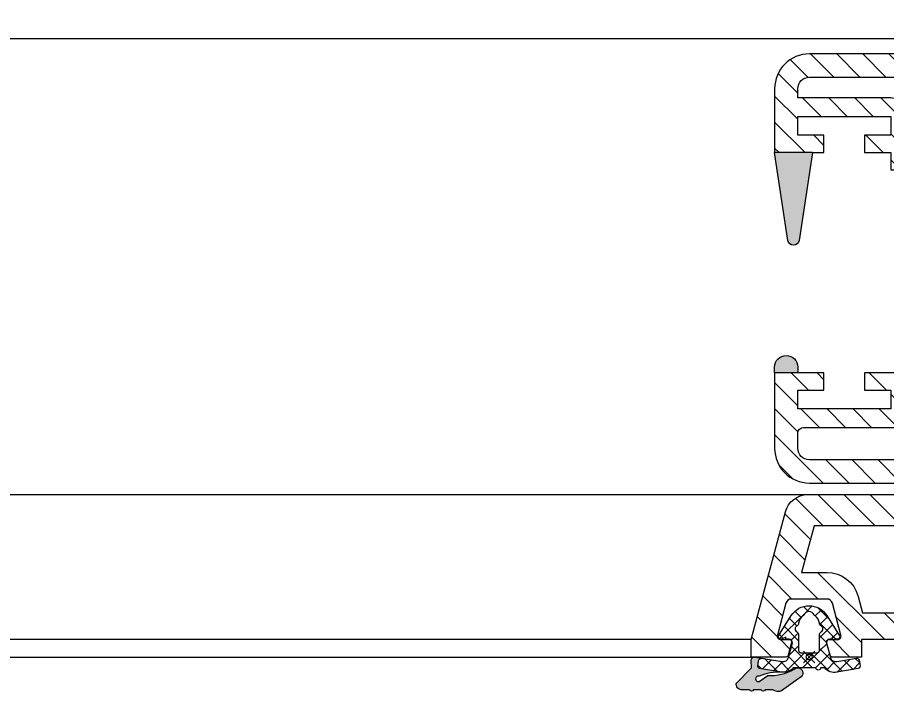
# Model space of a CAD drawing. Header units: millimetres. Extents: x -20000 to 230000, y -17405 to 25402.
# Drawn here: x 75239.8 to 75314.7, y -5912.1 to -5853.9 of the extents above; entities that cross this region are included whole.
import ezdxf

# ---------------------------------------------------------------- set-up
doc = ezdxf.new("R2010")
doc.units = ezdxf.units.MM
doc.header["$PDMODE"] = 35
doc.header["$PDSIZE"] = 0.5
doc.layers.get('0').update_dxf_attribs({"lineweight": 13})
doc.layers.get('Defpoints').update_dxf_attribs({"true_color": 0xc2a584})
doc.layers.add('0 - Invisible', color=43, linetype='Continuous', lineweight=0, plot=False)
doc.layers.add('1 - Joint', color=7, linetype='Continuous', lineweight=13)
doc.layers.add('1 - PVC', color=7, linetype='Continuous', lineweight=13)
doc.styles.add('Texte Poralu', font='tahomabd.ttf')
doc.dimstyles.new('30 - 1000', dxfattribs={"dimtxt": 10, "dimasz": 10, "dimexe": 5, "dimexo": 2.5, "dimgap": 5, "dimtad": 1, "dimdec": 1, "dimtxsty": 'Texte Poralu', "dimcen": 5, "dimazin": 0, "dimtfac": 1, "dimtdec": 1, "dimtmove": 0, "dimatfit": 3, "dimfxl": 1, "dimarcsym": 0})

# ---------------------------------------------------------------- blocks, each defined once
blk = doc.blocks.new('*U293')
at = {"layer": '1 - Joint', "linetype": 'ByBlock'}
blk.add_hatch(color=256, dxfattribs=at).paths.add_polyline_path([(2.837325350334595, 3.139991519083196), (2.837230218505284, 3.783950421553527, 0.5773502691894579), (2.837179043450761, 4.130360579289117), (2.837082144486431, 4.786281435543059, 0.5773502691909409), (2.837030969431908, 5.132691593276831), (2.836925737877665, 5.845016760584257, 0.4193348017584231), (2.27370869603874, 6.282638477367072), (0.9436061346323195, 4.973423669500335), (0.3123396824385063, 5.000109868433356, 0.4776593921746675), (0.003963884089444891, 4.649794824750643), (0.1108990051861845, 4.024656032906933, -0.406954113261026), (0.3554536081701379, 4.364833528126837), (0.7494759464625539, 4.434306012226443, -0.4186793779256662), (0.9816712415331502, 4.269069366799158), (1.304053628361999, 2.355574123706901, -0.1252863138081158), (1.658837343635242, 4.297025540807226, -1.387029410552403), (2.110892919166418, 4.301161987306841), (1.585120378506418, 3.56910120961038, -0.153630631233487), (1.052299900505204, 1.300656256895308, 0.167658565838902), (0.9341191521853036, 1.032052687149189), (0.9341191521853036, 0.9581185570023079, 0.7449870863440491), (1.777665545088894, 0.7801199396617445), (2.905789576016105, 2.370638600377788, 0.2506215972346258)])
h = blk.add_hatch(dxfattribs=at)
h.set_pattern_fill('ANSI37', color=256, scale=0.25, style=0)
h.set_pattern_definition([(45, (0, 0), (-0.561266007566822, 0.5612660075668221), []), (135, (0, 0), (-0.5612660075668221, -0.561266007566822), [])])
h.paths.add_polyline_path([(0.9341191521853036, 0.9581185570023079, -0.04115551601890488), (0.9341191521853036, 1.032052687149189), (0.9341191521853036, 1.363633654231307, 0.2771051803063581), (1.304053628362454, 2.355574123705082), (0.981165421449078, 4.272071653411331, 0.4142135623735269), (0.7494759464620991, 4.434306012226443), (0.3554536081701379, 4.364833528126837, 0.4069541132610259), (0.1108990051861845, 4.024656032906933), (0.3987534679972673, 2.341869411793596, -0.388878731853411), (0.0357591140418666, 1.772082409815994), (-1.225078089887574, 1.434242099237963, -0.4142135623730951), (-1.525078089887756, 1.734242099237236), (-1.525078089887756, 2.010642202159943), (-1.714314720503807, 2.010642202159943), (-1.543816532480377, 2.376276746312215, 0.1095178116833867), (-1.525078089887301, 2.460800398659558, 0.414213562372962), (-1.725078089887574, 2.660800398660286, 0.1408717361745996), (-1.831281991344894, 2.63027231761771), (-3.57761294758302, 1.535889472777854, 0.2582714339693256), (-4.421777834461864, 0.01064220215994364, 0.2582714339694442), (-3.577612947582566, -1.514605068457967), (-1.83128199134535, -2.608987913296005, 0.1408717361754908), (-1.725078089887575, -2.639515994340399, 0.4142135623730951), (-1.525078089887757, -2.439515994339672, 0.1095178116837978), (-1.543816532480378, -2.354992341990509), (-1.714314720503808, -1.989357797840057), (-1.525078089887757, -1.989357797840057), (-1.525078089887757, -1.789357797841148, -0.414213562373428), (-1.22507808988712, -1.489357797840057), (0.03575911404186594, -1.827198108418088, -0.3888787318534718), (0.3987534679972664, -2.39698511039569), (0.1041466368151297, -4.067783476015393, 0.04366094290853437), (0.1011081874175936, -4.102513111547523, 0.3639702342659416), (0.2663785518843717, -4.299474662149805), (0.758899242387087, -4.386319348443067, 0.03772682989310878), (0.7888898933433658, -4.389301645021987, 0.3706939118394439), (0.9905904285233184, -4.224087433374734), (1.314452114771029, -2.387376540084006, 0.2713813844121956), (0.9341191521853032, -1.342260662717308), (0.9341191521853032, -0.9891440048413644, 1), (0.9341191521853033, -0.5891440048399093)])
h.paths.add_polyline_path([(-0.3658808478144236, 0.7106422021588515), (-0.3658808478144239, -0.6893577978407847, -0.4142135623735945), (-0.5658808478146967, -0.8893577978415123), (-1.902162592191417, -0.889357797839693, 0.2679491924312639), (-2.16197021332664, -1.039357797841148, -0.2679491924311203), (-2.421777834462318, -1.189357797838965, -0.2713242461924865), (-2.683452612631299, -1.036076271353522, 0.2434314752799365), (-2.913794247934675, -0.8844355081109819, -0.2106048335014689), (-3.543891381010326, -0.5238521096653124, 0.1163404642471713), (-3.648952251402989, -0.434769724362922, -0.2819206211492917), (-3.921777834462318, 0.01064220215994355, -0.2819206211492656), (-3.648952251402989, 0.45605412868099, 0.1163404642473058), (-3.543891381010326, 0.5451365139851994, -0.2106048335014686), (-2.913794247934675, 0.9057199124308687, 0.2434314752799362), (-2.683452612631299, 1.057360675673408, -0.2713242461923491), (-2.421777834462318, 1.210642202160671, -0.2679491924311201), (-2.16197021332664, 1.060642202159216, 0.2679491924306129), (-1.902162592192326, 0.9106422021595794), (-0.5658808478142416, 0.9106422021595791, -0.4142135623730951)], flags=16)
at = {"layer": '0 - Invisible', "linetype": 'ByBlock'}
blk.add_point((0, 0), dxfattribs=at)
at = {"layer": '1 - Joint', "linetype": 'ByBlock'}
for points in [[(2.110892919166418, 4.301161987306841), (1.585120378506418, 3.56910120961038, -0.153630631233487), (1.052299900505204, 1.300656256895308, 1.132680330705248), (1.777665545088894, 0.7801199396617445), (2.905789576016105, 2.370638600377788, 0.2506215972346257), (2.837325350334595, 3.139991519083196), (2.837230218505284, 3.783950421553527, 0.577350269189458), (2.837179043450761, 4.130360579289117), (2.837082144486431, 4.786281435543059, 0.5773502691894251), (2.837030969431908, 5.132691593275012), (2.836925737877665, 5.845016760584257, 0.4193348017583478), (2.27370869603874, 6.282638477367072), (0.9436061346323195, 4.973423669500335), (0.3123396824385063, 5.000109868433356, 0.4776593921746676), (0.003963884089444891, 4.649794824750643), (0.3987534679972673, 2.341869411793596, -0.3888787318534825), (0.0357591140418666, 1.772082409815994), (-1.225078089887574, 1.434242099237963, -0.414213562373095), (-1.525078089887756, 1.734242099237236), (-1.525078089887756, 2.010642202159943), (-1.714314720503807, 2.010642202159943), (-1.543816532480377, 2.376276746312215, 0.1095178116833867), (-1.525078089887301, 2.460800398659558, 0.4142135623729619), (-1.725078089887574, 2.660800398660286, 0.1408717361754908), (-1.831281991345349, 2.63027231761771), (-3.57761294758302, 1.535889472777854, 0.2582714339693255), (-4.421777834461864, 0.01064220215994364, 0.2582714339693255), (-3.577612947583475, -1.514605068457967), (-1.83128199134535, -2.608987913296005, 0.1408717361754908), (-1.725078089887575, -2.639515994340399, 0.414213562373095), (-1.525078089887757, -2.439515994339672, 0.1095178116831429), (-1.543816532479923, -2.354992341990509), (-1.714314720503808, -1.989357797840057), (-1.525078089887757, -1.989357797840057), (-1.525078089887757, -1.789357797841148, -0.414213562373095), (-1.225078089887575, -1.489357797840057), (0.03575911404186594, -1.827198108418088, -0.3888787318534718), (0.3987534679972664, -2.39698511039569), (0.1041466368151297, -4.067783476015393, 0.04366094290853437), (0.1011081874175936, -4.102513111547523, 0.3639702342662791), (0.2663785518843717, -4.299474662149805), (0.758899242387087, -4.386319348443067, 0.03772682989310878), (0.7888898933433658, -4.389301645021987, 0.3706939118394439), (0.9905904285233184, -4.224087433374734), (1.314452114771029, -2.387376540084006, 0.2713813844121955), (0.9341191521853032, -1.342260662717308), (0.9341191521853032, -0.9891440048413644, 0.9999999999999999), (0.9341191521853033, -0.5891440048399093), (0.9341191521853036, 1.363633654231307, 0.277105180306966), (1.304053628361999, 2.355574123706901, -0.1252863138081164), (1.658837343635242, 4.297025540807226, -1.387029410552403)], [(-3.648952251402989, 0.45605412868099, 0.1163404642473058), (-3.543891381010326, 0.5451365139851994, -0.2106048335014686), (-2.913794247934675, 0.9057199124308687, 0.2434314752799362), (-2.683452612631299, 1.057360675673408, -0.2713242461923491), (-2.421777834462318, 1.210642202160671, -0.2679491924311201), (-2.16197021332664, 1.060642202159216, 0.2679491924311205), (-1.902162592191416, 0.9106422021595794), (-0.5658808478142416, 0.9106422021595791, -0.414213562373095), (-0.3658808478144236, 0.7106422021588515), (-0.3658808478144239, -0.6893577978407847, -0.414213562373095), (-0.565880847814242, -0.8893577978415123), (-1.902162592191417, -0.889357797839693, 0.2679491924312639), (-2.16197021332664, -1.039357797841148, -0.2679491924311203), (-2.421777834462318, -1.189357797838965, -0.2713242461924865), (-2.683452612631299, -1.036076271353522, 0.2434314752799365), (-2.913794247934675, -0.8844355081109819, -0.2106048335014689), (-3.543891381010326, -0.5238521096653124, 0.1163404642471713), (-3.648952251402989, -0.434769724362922, -0.2819206211492917), (-3.921777834462318, 0.01064220215994355, -0.2819206211492657)]]:
    blk.add_lwpolyline(points, format="xyb", close=True, dxfattribs=at)
blk.add_lwpolyline([(1.304053628361999, 2.355574123706901), (0.981165421449078, 4.272071653411331, 0.4142135623729482), (0.7494759464625539, 4.434306012226443), (0.3554536081701379, 4.364833528126837, 0.40695411326285), (0.1108990051861845, 4.024656032905114)], format="xyb", dxfattribs=at)
blk = doc.blocks.new('*U412')
at = {"layer": '1 - PVC'}
for p, q in [((15.11598111861784, 59.99999999999982), (595.884067017402, 59.99999999999301)), ((591.0000481360191, 47.49999999999306), (20.00000000000057, 47.49999999999977)), ((20.00000000000055, 45.99999999999976), (591.0000481360191, 45.99999999999306))]:
    blk.add_line(p, q, dxfattribs=at)
at = {"xscale": -1, "rotation": 89.99999999999937}
blk.add_blockref('*U293', (596.0000481360191, 45.99999999999311), dxfattribs=at)
blk = doc.blocks.new('Rehau - DL98')
at = {"layer": '1 - PVC', "linetype": 'ByBlock'}
h = blk.add_hatch(dxfattribs=at)
h.set_pattern_fill('ANSI31', color=256, scale=0.5, angle=270, style=0)
h.set_pattern_definition([(315, (98, 0), (1.122532015133644, 1.122532015133644), [])])
h.paths.add_polyline_path([(1.879529492071015, 37.82031643489609, 0.3966685553808879), (0, 35.8239480178454), (0, 0), (1.799999999988358, 0, 0.4689688986931894), (3.766506847430719, 2.364487062906846), (2.999999999985448, 6.499999999883585), (3, 14.99999999994179), (38, 15), (39.80000000000291, 15, 0.4689688986932354), (41.76650684743072, 17.36448706290685), (41, 21.5), (41, 22.5, -0.4142135623730951), (41.5, 23), (51.30000000000291, 23), (51.30000000000291, 16, 0.4142135623730951), (51.80000000000291, 15.5), (58.99999999998545, 15.5), (59, 18.20000000001164), (54.00000000001455, 18.20000000001164), (54.00000000001455, 23.20000000006985), (68, 23.20000000001164), (86.00000000001455, 23.20000000001164), (86.00000000001455, 18.20000000001164), (81.00000000001455, 18.20000000001164), (80.99999999998545, 15.5), (89.69999999999709, 15.5, 0.4142135623730951), (90.19999999999709, 16), (90.19999999999709, 20.5), (89.69999999999709, 20.5, -0.4142135623730951), (88.69999999999709, 21.5), (88.69999999999709, 22, -0.4142135623730951), (89.69999999999709, 23), (94.30000000000291, 23, -0.4142135623731307), (95, 22.29999999998836), (95.00000000001455, 21.5), (94.23349315256928, 17.36448706290685, 0.2850017038207022), (95, 15.40000000002328), (95, 15), (97.99999999998545, 15), (98, 25.90000000002328), (98, 66, 0.4142135623730951), (97, 67), (93, 67), (92.99999999998545, 64.29999999998836), (95.30000000000291, 64.29999999998836), (95.30000000000291, 60, -0.4142135623730951), (94.30000000000291, 59), (88.5, 59, -0.4142135623730951), (87.5, 60), (87.5, 60.5, -0.4142135623730951), (88.5, 61.5), (89, 61.5), (89, 67), (86.49999999998545, 67), (86.7624659905996, 64), (68.32562743491144, 62.5489893371705), (67.99999999998545, 62.22336190222995), (67.72188789721986, 62.50147400511196), (51.57845909573371, 61.23095860442845, -0.4374089726612938), (50.5, 62.22787593811518), (50.5, 77.5), (52, 77.5), (52, 80.00525588833261, 0.3394542588165427), (51.85176380905614, 80.19844105356606), (50.75176380902121, 80.49318516528001, 0.493145426031467), (50.5, 80.29999999998836), (50.5, 79.54999999998836, -0.4931454260510824), (50.12235428644635, 79.26022225210909), (47.37059047745424, 79.99755514250137, -0.3394542588633446), (47, 80.48051805567229), (47, 83.51948194432771, -0.3394542588633955), (47.37059047745424, 84.00244485749863), (50.1223542864609, 84.73977774789091, -0.4931454260917456), (50.5, 84.44999999995343), (50.5, 83.70000000001164, 0.4931454260900017), (50.75176380905032, 83.50681483471999), (51.85176380901248, 83.80155894643394, 0.3394542589447556), (52, 83.9947441117256), (52.00000000001455, 87.00000000005821), (50.49999999995634, 87.00000000005821), (39.48236190978787, 84.04783277120441, 0.3394542588633612), (38, 82.11598111863714), (38, 40)])
h.paths.add_polyline_path([(38, 37.29508844472002), (38, 17.70000000001164), (2.30000000000291, 17.70000000001164), (2.30000000000291, 35.14077809988521)], flags=16)
h.paths.add_polyline_path([(40, 37.413897450082, 0.327538221718526), (40.69999999999709, 38.3678366515087), (40.69999999998254, 41), (48.19999999999709, 41), (48.19999999999709, 25.70000000001164), (46.30000000000291, 25.70000000001164), (44, 25.70000000001164), (40, 25.70000000001164)], flags=16)
h.paths.add_polyline_path([(40.70000000001164, 43), (40.69999999999709, 67), (48.20000000001164, 67), (48.20000000001164, 43)], flags=16)
h.paths.add_polyline_path([(50.19999999999709, 57.56843380007194), (50.19999999999709, 57.95192733907606, -0.3913924554663752), (50.66077045215934, 58.45038600597763), (53.69999999999709, 58.68957855878398), (53.83241696543701, 58.70000000001164), (65.5, 59.61825869936729), (65.49999999998545, 56.89999999996508), (67, 56.90000000002328), (67, 59.73631125950487), (69, 59.89371467323508), (69, 56.90000000002328), (70.5, 56.89999999996508), (70.5, 60.01176723343087), (82, 60.91683686187025), (82.00000000001455, 56.89999999996508), (83.50000000001455, 56.90000000002328), (83.5, 61.03488942218246), (84.79999999998836, 61.13720164098777), (84.80000000000291, 60.5), (84.80000000000291, 60, 0.2288714561773755), (86, 57.27236366062425), (86, 25.90000000002328), (50.19999999999709, 25.90000000002328)], flags=16)
h.paths.add_polyline_path([(40.69999999999709, 69.00000000005821), (40.70000000001164, 81.5788522270741), (44.69999999999709, 82.65064899693243), (44.69999999999709, 80.48051805567229, 0.3394542588589886), (46.77530667366227, 77.77592574205482), (48.19999999999709, 77.39418031577952), (48.19999999999709, 69)], flags=16)
h.paths.add_polyline_path([(88.30000000000291, 43), (95.29999999998836, 42.99999999994179), (95.30000000000291, 25.70000000006985), (88.29999999998836, 25.70000000006985)], flags=16)
h.paths.add_polyline_path([(88.30000000001746, 45), (88.30000000000291, 56.29999999998836), (88.69999999999709, 56.29999999998836), (88.69999999999709, 55.5, 0.4142135623730951), (89.69999999999709, 54.5), (90.19999999998254, 54.5), (90.19999999999709, 56.30000000004657), (91.80000000001746, 56.30000000004657), (91.80000000000291, 54.5), (92.30000000000291, 54.5, 0.4142135623730951), (93.30000000000291, 55.5), (93.30000000000291, 56.29999999998836), (95.30000000000291, 56.29999999998836), (95.30000000000291, 45)], flags=16)
h.paths.add_polyline_path([(98.00000000001455, 15.00000000005821), (95, 15.00000000005821), (95, 0, 0.4142135623730951), (98, 3)], flags=17)
at = {"layer": '0 - Invisible'}
blk.add_point((52, 82), dxfattribs=at)
at = {"layer": '1 - PVC', "linetype": 'ByBlock'}
blk.add_lwpolyline([(50.5, 62.22787593817338), (50.5, 77.5), (52, 77.5), (52, 80.00525588833261, 0.3394542588632405), (51.85176380901248, 80.19844105356606), (50.75176380902121, 80.49318516528001, 0.493145426031467), (50.5, 80.29999999998836), (50.5, 79.54999999998836, -0.4931454260314353), (50.1223542864609, 79.26022225210909), (47.37059047745424, 79.99755514250137, -0.3394542588633447), (47, 80.48051805567229), (47, 83.51948194432771, -0.3394542588633955), (47.37059047745424, 84.00244485749863), (50.1223542864609, 84.73977774789091, -0.4931454260314429), (50.5, 84.45000000001164), (50.5, 83.70000000001164, 0.4931454260310607), (50.75176380902121, 83.50681483471999), (51.85176380901248, 83.80155894643394, 0.339454258863612), (52, 83.99474411166739), (52, 87), (50.5, 87), (39.48236190978787, 84.04783277120441, 0.3394542588633613), (38, 82.11598111863714), (38, 40)], format="xyb", dxfattribs=at)
blk.add_lwpolyline([(40.69999999999709, 69), (40.69999999999709, 81.5788522270741), (44.69999999999709, 82.65064899681602), (44.69999999999709, 80.48051805567229, 0.3394542588634359), (46.77530667372048, 77.77592574205482), (48.19999999999709, 77.39418031577952), (48.19999999999709, 69), (40.69999999999709, 69)], format="xyb", close=True, dxfattribs=at)
blk = doc.blocks.new('Rehau - Coulisse C3')
at = {"layer": '1 - Joint', "linetype": 'ByBlock'}
for points in [[(47.26650480601529, -8.5), (44.01650480601529, -8.5), (45.14698318036972, -16.07381301891292, 0.3714528131433199), (45.64150480601529, -16.5, 0.3714528131432862), (46.13602643167542, -16.07381301891292)], [(46.26650480601529, -26, 0.4142135623730951), (45.26650480601529, -27), (45.26650480601529, -27.5), (47.26650480601529, -27.5), (47.26650480601529, -27, 0.4142135623730951)]]:
    blk.add_hatch(color=256, dxfattribs=at).paths.add_polyline_path(points)
at = {"layer": '1 - PVC', "linetype": 'ByBlock'}
h = blk.add_hatch(dxfattribs=at)
h.set_pattern_fill('ANSI31', color=256, scale=0.5, style=0)
h.set_pattern_definition([(45, (0, 0), (-1.122532015133644, 1.122532015133644), [])])
h.paths.add_polyline_path([(44.26650480601529, 0), (37.26650480601529, 0), (0, 0), (0.4893009611987509, -8), (0.9148679638165049, -14.95795898820506), (2.774954104301287, -15.88536372722592), (2.355694162368309, -9.030524269794114, -0.4322206989170116), (2.854761561582563, -8.5), (8.066504806018202, -8.5, -0.4142135623730951), (8.566504806018202, -9), (8.566504806018202, -30.09999999997672, -0.4142135623731799), (8.066504806018202, -30.59999999997672), (4.145292846762459, -30.59999999997672, -0.396432827365101), (3.646225447548204, -30.13052426977083), (3.263342420585104, -23.87044211459579), (1.530143286741804, -25.01762159599457), (2.090730751020601, -34.18314561859006, 0.3964328273650712), (5.085135146291577, -37), (44.26650480601529, -37, 0.4142135623730951), (47.26650480601529, -34), (47.26650480601529, -27.5), (45.26650480601529, -27.5), (43.01650480601529, -27.5), (43.01650480601529, -29), (45.26650480601529, -29), (45.26650480601529, -30.59999999997672), (37.26650480601529, -30.59999999997672), (37.26650480601529, -29), (39.51650480601529, -29), (39.51650480601529, -27.5), (35.66650480602402, -27.5), (35.66650480602402, -30.09999999997672, -0.4142135623730951), (35.16650480602402, -30.59999999997672), (17.76650480601529, -30.59999999997672, -0.4142135623730951), (17.26650480601529, -30.09999999997672), (17.26650480601529, -9, -0.4142135623730951), (17.76650480601529, -8.5), (35.16650480602402, -8.5, -0.4142135623730951), (35.66650480602402, -9), (35.66650480602402, -10), (37.26650480601529, -10), (37.26650480601529, -8.5), (39.51650480601529, -8.5), (39.51650480601529, -7), (37.26650480601529, -7), (37.26650480601529, -5.400000000023283), (45.26650480601529, -5.400000000023283), (45.26650480601529, -7), (43.01650480601529, -7), (43.01650480601529, -8.5), (44.01650480601529, -8.5), (47.26650480601529, -8.5), (47.26650480601529, -3, 0.4142135623730958)])
h.paths.add_polyline_path([(17.76650480601529, -2), (44.26650480601529, -2, -0.4142135623730951), (45.26650480601529, -3), (45.26650480601529, -3.799999999988358), (37.26650480601529, -3.799999999988358, 0.4142135623730536), (35.66650480602402, -5.400000000023283), (35.66650480602402, -6.400000000023283, -0.4142135623730951), (35.16650480602402, -6.900000000023283), (17.76650480601529, -6.900000000023283, -0.4142135623730951), (17.26650480601529, -6.400000000023283), (17.26650480601529, -2.5, -0.4142135623730951)], flags=16)
h.paths.add_polyline_path([(15.66650480602402, -2.5), (15.66650480602402, -6.400000000023283, -0.4142135623730951), (15.16650480602402, -6.900000000023283), (2.495365011782269, -6.900000000023283, -0.3964328273653322), (1.996297612568014, -6.430524269759189), (1.757763393979985, -2.530524269794114, -0.4322206989177161), (2.25683079319424, -2), (15.16650480602402, -2, -0.4142135623730951)], flags=16)
h.paths.add_polyline_path([(15.66650480602402, -9), (15.66650480602402, -30.09999999997672, -0.4142135623730211), (15.16650480602402, -30.59999999997672), (10.66650480602402, -30.59999999997672, -0.4142135623737599), (10.16650480602402, -30.09999999997672), (10.16650480602402, -9, -0.4142135623730945), (10.66650480602402, -8.5), (15.16650480602402, -8.5, -0.4142135623730951)], flags=16)
h.paths.add_polyline_path([(17.76650480601529, -32.20000000001164), (44.76650480601529, -32.20000000001164, -0.4142135623730951), (45.26650480601529, -32.70000000001164), (45.26650480601529, -34, -0.4142135623730951), (44.26650480601529, -35), (17.76650480601529, -35, -0.4142135623730951), (17.26650480601529, -34.5), (17.26650480601529, -32.70000000001164, -0.4142135623730955)], flags=16)
h.paths.add_polyline_path([(15.16650480602402, -32.20000000001164, -0.4142135623730951), (15.66650480602402, -32.70000000001164), (15.66650480602402, -34.5, -0.4142135623730951), (15.16650480602402, -35), (4.214034638018347, -35, -0.396432827365141), (3.714967238804093, -34.53052426979411), (3.604874522527098, -32.73052426974755, -0.4322206989176171), (4.103941921741352, -32.20000000001164)], flags=16)
at = {"layer": '0 - Invisible'}
blk.add_point((1.222505625279155, -19.98779029207071), dxfattribs=at)
at = {"layer": '1 - Joint', "linetype": 'ByBlock'}
for p, q in [((44.01650480601529, -8.5), (47.26650480601529, -8.5)), ((44.01650480601529, -8.5), (45.14698318036972, -16.07381301891292)), ((46.13602643167542, -16.07381301891292), (47.26650480601529, -8.5)), ((45.26650480601529, -27), (45.26650480601529, -27.5)), ((45.26650480601529, -27.5), (47.26650480601529, -27.5)), ((47.26650480601529, -27.5), (47.26650480601529, -27))]:
    blk.add_line(p, q, dxfattribs=at)
for centre, radius, start, end in [((45.64150480601529, -16), 0.5000000000003367, 188.4893769406414, 270), ((45.64150480601529, -16), 0.5, 270, 351.5106230593586), ((46.26650480601529, -27), 1, 90, 180), ((46.26650480601529, -27), 1, 0, 90)]:
    blk.add_arc(centre, radius, start, end, dxfattribs=at)
at = {"layer": '1 - PVC', "linetype": 'ByBlock'}
for points in [[(47.26650480601529, -27.5), (47.26650480601529, -34, -0.414213562373095), (44.26650480601529, -37), (5.085135146291577, -37, -0.3964328273666827), (2.090730751020601, -34.18314561859006), (1.530143286741804, -25.01762159599457), (3.263342420585104, -23.87044211459579), (3.646225447548204, -30.13052426971262, 0.3964328273666827), (4.145292846762459, -30.59999999997672), (8.066504806018202, -30.59999999997672, 0.414213562373095), (8.566504806018202, -30.09999999997672), (8.566504806018202, -9, 0.414213562373095), (8.066504806018202, -8.5), (2.854761561582563, -8.5, 0.4322206989157448), (2.355694162368309, -9.030524269794114), (2.774954104301287, -15.88536372722592), (0.9148679638165049, -14.95795898820506), (0.4893009611987509, -8), (0, 0), (37.26650480601529, 0), (44.26650480601529, 0, -0.414213562373095), (47.26650480601529, -3), (47.26650480601529, -8.5)], [(44.01650480601529, -8.5), (43.01650480601529, -8.5), (43.01650480601529, -7), (45.26650480601529, -7), (45.26650480601529, -5.400000000023283), (37.26650480601529, -5.400000000023283), (37.26650480601529, -7), (39.51650480601529, -7), (39.51650480601529, -8.5), (37.26650480601529, -8.5), (37.26650480601529, -10), (35.66650480602402, -10), (35.66650480602402, -9, 0.414213562373095), (35.16650480602402, -8.5), (17.76650480601529, -8.5, 0.414213562373095), (17.26650480601529, -9), (17.26650480601529, -30.09999999997672, 0.414213562373095), (17.76650480601529, -30.59999999997672), (35.16650480602402, -30.59999999997672, 0.414213562373095), (35.66650480602402, -30.09999999997672), (35.66650480602402, -27.5), (39.51650480601529, -27.5), (39.51650480601529, -29), (37.26650480601529, -29), (37.26650480601529, -30.59999999997672), (45.26650480601529, -30.59999999997672), (45.26650480601529, -29), (43.01650480601529, -29), (43.01650480601529, -27.5), (45.26650480601529, -27.5)]]:
    blk.add_lwpolyline(points, format="xyb", dxfattribs=at)
for points in [[(1.757763393979985, -2.530524269794114), (1.996297612568014, -6.430524269759189, 0.3964328273666827), (2.495365011782269, -6.900000000023283), (15.16650480602402, -6.900000000023283, 0.414213562373095), (15.66650480602402, -6.400000000023283), (15.66650480602402, -2.5, 0.414213562373095), (15.16650480602402, -2), (2.25683079319424, -2, 0.4322206989157448)], [(37.26650480601529, -3.799999999988358), (45.26650480601529, -3.799999999988358), (45.26650480601529, -3, 0.414213562373095), (44.26650480601529, -2), (17.76650480601529, -2, 0.414213562373095), (17.26650480601529, -2.5), (17.26650480601529, -6.400000000023283, 0.414213562373095), (17.76650480601529, -6.900000000023283), (35.16650480602402, -6.900000000023283, 0.414213562373095), (35.66650480602402, -6.400000000023283), (35.66650480600947, -5.400000000023283, -0.414213562373095)], [(10.66650480602402, -8.5, 0.414213562373095), (10.16650480602402, -9), (10.16650480602402, -30.09999999997672, 0.414213562373095), (10.66650480602402, -30.59999999997672), (15.16650480602402, -30.59999999997672, 0.414213562373095), (15.66650480602402, -30.09999999997672), (15.66650480602402, -9, 0.414213562373095), (15.16650480602402, -8.5)], [(3.714967238804093, -34.53052426973591, 0.3964328273666827), (4.214034638018347, -35), (15.16650480602402, -35, 0.414213562373095), (15.66650480602402, -34.5), (15.66650480602402, -32.70000000001164, 0.414213562373095), (15.16650480602402, -32.20000000001164), (4.103941921741352, -32.20000000001164, 0.4322206989157448), (3.604874522527098, -32.73052426974755)], [(44.76650480601529, -32.20000000001164), (17.76650480601529, -32.20000000001164, 0.414213562373095), (17.26650480601529, -32.70000000001164), (17.26650480601529, -34.5, 0.414213562373095), (17.76650480601529, -35), (44.26650480601529, -35, 0.414213562373095), (45.26650480601529, -34), (45.26650480601529, -32.70000000001164, 0.414213562373095)]]:
    blk.add_lwpolyline(points, format="xyb", close=True, dxfattribs=at)
blk = doc.blocks.new('*U682')
at = {"xscale": -1, "rotation": 90}
blk.add_blockref('Rehau - DL98', (32.5, -4.999999999999994), dxfattribs=at)
at = {"xscale": -1}
blk.add_blockref('Rehau - Coulisse C3', (-5.20689655175542, -4.999999999999994), dxfattribs=at)
blk = doc.blocks.new('*U440')
at = {"layer": '1 - PVC', "linetype": 'ByBlock'}
blk.add_line((736.9999499976984, 1.299999999988358), (8.000000224492396, 1.299999999988358), dxfattribs=at)
blk = doc.blocks.new('*D797')
at = {"layer": 'Defpoints', "color": 0, "lineweight": -2, "transparency": 16777216}
blk.add_line((75420.00000000012, -3505.668358776827), (75455.99227669589, -3505.668358776827), dxfattribs=at)
at = {"layer": 'Defpoints', "color": 0, "transparency": 16777216}
for p in [(75417.50000000012, -3505.668358776827), (75417.50000000012, -3505.668358776827), (70000, -6205.668358776824)]:
    blk.add_point(p, dxfattribs=at)
at = {"layer": 'Defpoints', "color": 0, "transparency": 16777216, "insert": (75439.246138348, -3495.463523316786), "char_height": 10, "attachment_point": 5, "style": 'Texte Poralu'}
blk.add_mtext('2700', dxfattribs=at)

msp = doc.modelspace()

# ---------------------------------------------------------------- block references
for name, p in [('*U682', (75357.49999553026, -5852.071916476396)), ('*U440', (74644.99997544319, -5857.071593255381)), ('*U412', (74711.99997544319, -5955.071593255383))]:
    msp.add_blockref(name, p)

# ---------------------------------------------------------------- dimensions: what is measured, and where the dimension line sits
at = {"layer": 'Defpoints'}
dim = msp.add_ordinate_dim(feature_location=(75417.50000000012, -3505.668358776827), offset=(0, 0), dtype=0, origin=(70000, -6205.668358776824), dimstyle='30 - 1000', dxfattribs=at)
dim.commit()
dim.dimension.update_dxf_attribs({"geometry": '*D797', "text_midpoint": (75439.246138348, -3495.463523316786)})

doc.saveas('drawing.dxf')
